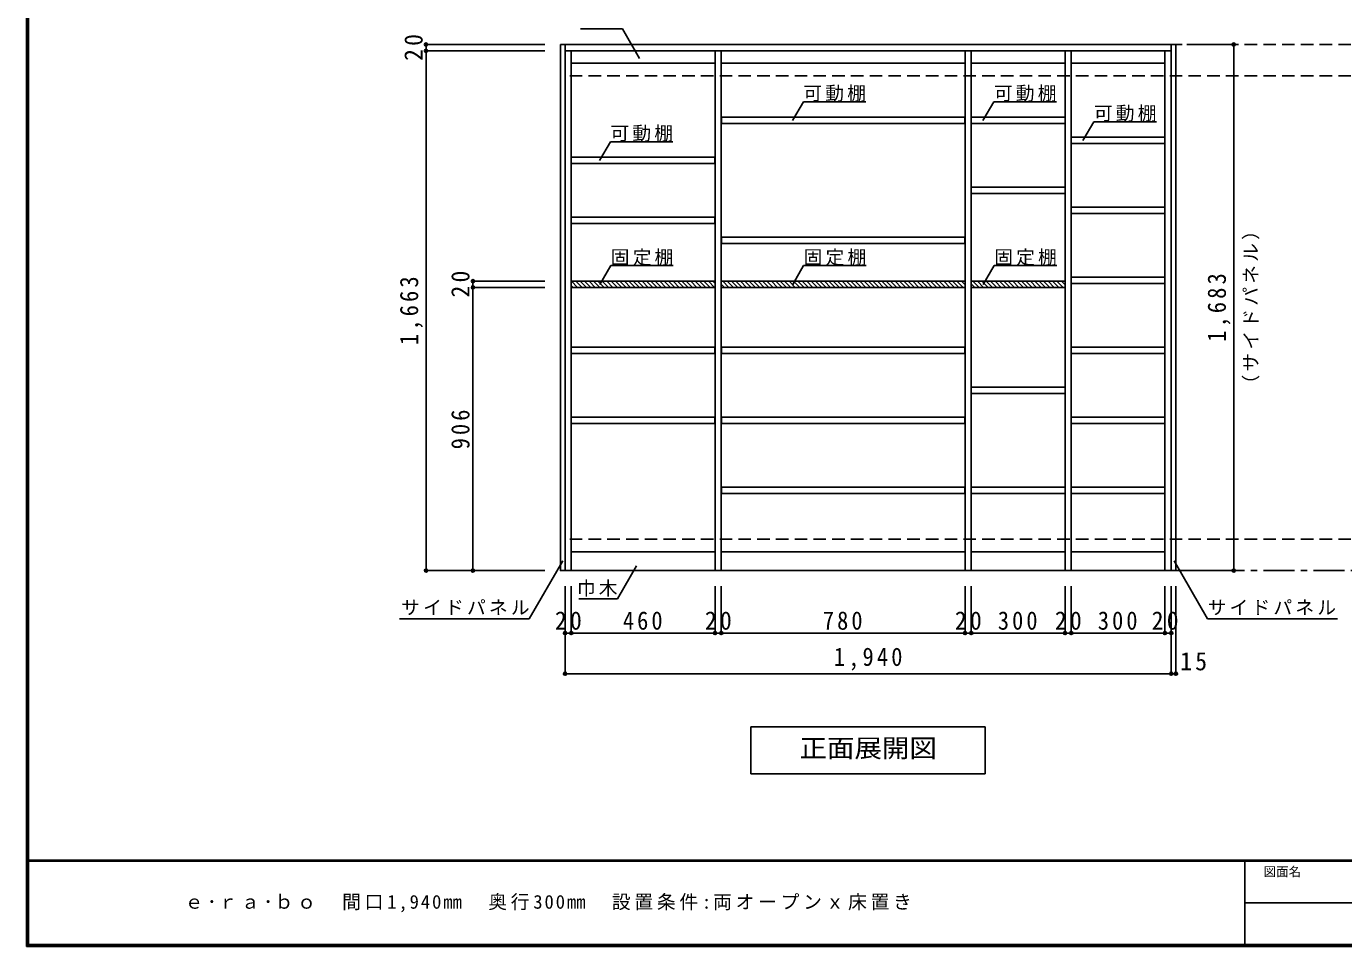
# Model space of a CAD drawing. Units: millimetres at full size, sheet at 1:20. Extents: x -3922 to 3878, y -2932 to 2722.
# Drawn here: x -3922 to 294, y -2864 to 80 of the extents above; entities that cross this region are included whole.
import ezdxf
from ezdxf.enums import TextEntityAlignment as Align

# ---------------------------------------------------------------- set-up
doc = ezdxf.new("R2010")
doc.units = ezdxf.units.MM
doc.header["$LTSCALE"] = 20
doc.header["$PDMODE"] = 32
doc.header["$PDSIZE"] = 10
doc.linetypes.add('CHAIN1', pattern=[8, 5, -1, 1, -1])
doc.linetypes.add('DASHED2', pattern=[3, 2, -1])
for name, color, linetype in [('0-2_本体', 2, 'Continuous'), ('0-3_固定棚', 3, 'Continuous'), ('0-7_桟木・巾木', 2, 'Continuous'), ('0-A_文字', 7, 'Continuous'), ('0-B_寸法', 4, 'Continuous'), ('0-C_ハッチ', 4, 'Continuous'), ('F-1_枠', 6, 'Continuous'), ('F-A_文字', 7, 'Continuous')]:
    doc.layers.add(name, color=color, linetype=linetype)
doc.styles.add('ＭＳ ゴシック', font='')
doc.styles.get('ＭＳ ゴシック').set_extended_font_data('MS Gothic')

msp = doc.modelspace()

# ---------------------------------------------------------------- linework, layer by layer
at = {"layer": '0-2_本体', "color": 3}
for p, q in [((-242.87, 21.73), (-2212.87, 21.73)), ((-2197.87, -1661.27), (-2197.87, 21.73)), ((-257.87, 1.73), (-2197.87, 1.73)), ((-2197.87, -1661.27), (-2197.87, 1.73)), ((-2177.87, -1661.27), (-2177.87, 1.73)), ((-1717.87, -1661.27), (-1717.87, 1.73)), ((-1697.87, -1661.27), (-1697.87, 1.73)), ((-917.87, -1661.27), (-917.87, 1.73)), ((-897.87, -1661.27), (-897.87, 1.73)), ((-597.87, -1661.27), (-597.87, 1.73)), ((-577.87, -1661.27), (-577.87, 1.73)), ((-277.87, 1.73), (-277.87, -1661.27)), ((-257.87, 21.73), (-257.87, -1661.27)), ((-242.87, -1661.27), (-2197.87, -1661.27))]:
    msp.add_line(p, q, dxfattribs=at)
at = {"layer": '0-2_本体'}
msp.add_line((-242.87, 21.73), (-242.87, -1661.27), dxfattribs=at)
msp.add_lwpolyline([(-2197.87, -1661.27), (-2212.87, -1661.27), (-2212.87, 21.73)], dxfattribs=at)
at = {"layer": '0-3_固定棚'}
for p, q in [((-1696.87, -210.77), (-1696.87, -230.77)), ((-1696.87, -210.77), (-918.87, -210.77)), ((-918.87, -210.77), (-918.87, -230.77)), ((-897.87, -210.77), (-897.87, -230.77)), ((-897.87, -210.77), (-597.87, -210.77)), ((-597.87, -210.77), (-597.87, -230.77)), ((-1696.87, -230.77), (-918.87, -230.77)), ((-897.87, -230.77), (-597.87, -230.77)), ((-577.87, -274.77), (-577.87, -294.77)), ((-577.87, -274.77), (-277.87, -274.77)), ((-577.87, -294.77), (-277.87, -294.77)), ((-277.87, -274.77), (-277.87, -294.77)), ((-2177.87, -338.77), (-2177.87, -358.77)), ((-2177.87, -338.77), (-1718.87, -338.77)), ((-2177.87, -358.77), (-1718.87, -358.77)), ((-1718.87, -338.77), (-1718.87, -358.77)), ((-897.87, -434.77), (-897.87, -454.77)), ((-897.87, -434.77), (-597.87, -434.77)), ((-897.87, -454.77), (-597.87, -454.77)), ((-597.87, -434.77), (-597.87, -454.77)), ((-577.87, -498.77), (-577.87, -518.77)), ((-577.87, -498.77), (-277.87, -498.77)), ((-277.87, -498.77), (-277.87, -518.77)), ((-2177.87, -530.77), (-1718.87, -530.77)), ((-2177.87, -530.77), (-2177.87, -550.77)), ((-1718.87, -530.77), (-1718.87, -550.77)), ((-577.87, -518.77), (-277.87, -518.77)), ((-2177.87, -550.77), (-1718.87, -550.77)), ((-1696.87, -594.77), (-1696.87, -614.77)), ((-1696.87, -594.77), (-918.87, -594.77)), ((-1696.87, -614.77), (-918.87, -614.77)), ((-918.87, -594.77), (-918.87, -614.77)), ((-2177.87, -735.27), (-2177.87, -755.27)), ((-2177.87, -735.27), (-1717.87, -735.27)), ((-2177.87, -755.27), (-1717.87, -755.27)), ((-1717.87, -735.27), (-1717.87, -755.27)), ((-1697.87, -735.27), (-1697.87, -755.27)), ((-1697.87, -735.27), (-917.87, -735.27)), ((-1697.87, -755.27), (-917.87, -755.27)), ((-917.87, -735.27), (-917.87, -755.27)), ((-897.87, -735.27), (-897.87, -755.27)), ((-897.87, -735.27), (-597.87, -735.27)), ((-897.87, -755.27), (-597.87, -755.27)), ((-597.87, -735.27), (-597.87, -755.27)), ((-577.87, -722.77), (-577.87, -742.77)), ((-577.87, -722.77), (-277.87, -722.77)), ((-577.87, -742.77), (-277.87, -742.77)), ((-277.87, -722.77), (-277.87, -742.77)), ((-2177.87, -946.77), (-2177.87, -966.77)), ((-2177.87, -946.77), (-1718.87, -946.77)), ((-2177.87, -966.77), (-1718.87, -966.77)), ((-1718.87, -946.77), (-1718.87, -966.77)), ((-1696.87, -946.77), (-1696.87, -966.77)), ((-1696.87, -946.77), (-918.87, -946.77)), ((-1696.87, -966.77), (-918.87, -966.77)), ((-918.87, -946.77), (-918.87, -966.77)), ((-577.87, -946.77), (-277.87, -946.77)), ((-577.87, -946.77), (-577.87, -966.77)), ((-577.87, -966.77), (-277.87, -966.77)), ((-277.87, -946.77), (-277.87, -966.77)), ((-897.87, -1074.77), (-897.87, -1094.77)), ((-897.87, -1074.77), (-597.87, -1074.77)), ((-897.87, -1094.77), (-597.87, -1094.77)), ((-597.87, -1074.77), (-597.87, -1094.77)), ((-2177.87, -1170.77), (-2177.87, -1190.77)), ((-2177.87, -1170.77), (-1718.87, -1170.77)), ((-1718.87, -1170.77), (-1718.87, -1190.77)), ((-1696.87, -1170.77), (-1696.87, -1190.77)), ((-1696.87, -1170.77), (-918.87, -1170.77)), ((-918.87, -1170.77), (-918.87, -1190.77)), ((-577.87, -1170.77), (-277.87, -1170.77)), ((-577.87, -1170.77), (-577.87, -1190.77)), ((-277.87, -1170.77), (-277.87, -1190.77)), ((-2177.87, -1190.77), (-1718.87, -1190.77)), ((-1696.87, -1190.77), (-918.87, -1190.77)), ((-577.87, -1190.77), (-277.87, -1190.77)), ((-1696.87, -1394.77), (-1696.87, -1414.77)), ((-1696.87, -1394.77), (-918.87, -1394.77)), ((-1696.87, -1414.77), (-918.87, -1414.77)), ((-918.87, -1394.77), (-918.87, -1414.77)), ((-897.87, -1394.77), (-897.87, -1414.77)), ((-897.87, -1394.77), (-597.87, -1394.77)), ((-897.87, -1414.77), (-597.87, -1414.77)), ((-597.87, -1394.77), (-597.87, -1414.77)), ((-577.87, -1394.77), (-577.87, -1414.77)), ((-577.87, -1394.77), (-277.87, -1394.77)), ((-577.87, -1414.77), (-277.87, -1414.77)), ((-277.87, -1394.77), (-277.87, -1414.77))]:
    msp.add_line(p, q, dxfattribs=at)
at = {"layer": '0-7_桟木・巾木', "color": 7}
for p, q in [((-1717.87, -38.27), (-2177.87, -38.27)), ((-917.87, -38.27), (-1697.87, -38.27)), ((-597.87, -38.27), (-897.87, -38.27)), ((-277.87, -38.27), (-577.87, -38.27)), ((-1717.87, -1601.27), (-2177.87, -1601.27)), ((-917.87, -1601.27), (-1697.87, -1601.27)), ((-597.87, -1601.27), (-897.87, -1601.27)), ((-277.87, -1601.27), (-577.87, -1601.27))]:
    msp.add_line(p, q, dxfattribs=at)
at = {"layer": '0-A_文字'}
for p, q in [((-1470.34, -221.83), (-1435.32, -161.18)), ((-1235.32, -161.18), (-1435.32, -161.18)), ((-860.54, -221.83), (-825.52, -161.18)), ((-625.52, -161.18), (-825.52, -161.18)), ((-540.54, -285.83), (-505.52, -225.18)), ((-305.52, -225.18), (-505.52, -225.18)), ((-2087.68, -349.83), (-2052.66, -289.18)), ((-1852.66, -289.18), (-2052.66, -289.18)), ((-2086.68, -746.33), (-2051.66, -685.68)), ((-1851.66, -685.68), (-2051.66, -685.68)), ((-1469.34, -746.33), (-1434.32, -685.68)), ((-1234.32, -685.68), (-1434.32, -685.68)), ((-859.54, -746.33), (-824.52, -685.68)), ((-624.52, -685.68), (-824.52, -685.68)), ((-2205.22, -1630.43), (-2312.31, -1815.9)), ((-248.49, -1630.43), (-141.41, -1815.9)), ((-1969.33, -1646.51), (-2030.05, -1751.68)), ((-2030.05, -1751.68), (-2153.82, -1751.68)), ((-2312.31, -1815.9), (-2727.44, -1815.9)), ((-141.41, -1815.9), (273.73, -1815.9)), ((-852.87, -2161.27), (-852.87, -2311.27)), ((-1602.87, -2311.27), (-852.87, -2311.27))]:
    msp.add_line(p, q, dxfattribs=at)
at = {"layer": '0-A_文字', "linetype": 'CHAIN1'}
msp.add_line((2537.13, -1661.27), (-2197.87, -1661.27), dxfattribs=at)
at = {"layer": '0-A_文字'}
msp.add_lwpolyline([(-852.87, -2161.27), (-1602.87, -2161.27), (-1602.87, -2311.27)], dxfattribs=at)
at = {"layer": '0-B_寸法', "color": 7}
for p in [(-2148.86, 71.62), (-1959.45, -23.34)]:
    msp.add_line(p, (-2014.28, 71.62), dxfattribs=at)
at = {"layer": '0-B_寸法'}
for p, q in [((-2642.87, 21.73), (-2642.87, 1.73)), ((-2642.87, 21.73), (-2262.87, 21.73)), ((-2642.87, 1.73), (-2642.87, -1661.27)), ((-2642.87, 1.73), (-2262.87, 1.73)), ((-57.87, 21.73), (-207.87, 21.73)), ((-57.87, -1661.27), (-57.87, 21.73)), ((-2492.87, -755.27), (-2492.87, -735.27)), ((-2492.87, -735.27), (-2262.87, -735.27)), ((-2492.87, -1661.27), (-2492.87, -755.27)), ((-2492.87, -755.27), (-2262.87, -755.27)), ((-2642.87, -1661.27), (-2492.87, -1661.27)), ((-2492.87, -1661.27), (-2262.87, -1661.27)), ((-57.87, -1661.27), (-207.87, -1661.27)), ((-2197.87, -1861.27), (-2197.87, -1711.27)), ((-2177.87, -1861.27), (-2177.87, -1711.27)), ((-1717.87, -1861.27), (-1717.87, -1711.27)), ((-1697.87, -1861.27), (-1697.87, -1711.27)), ((-917.87, -1861.27), (-917.87, -1711.27)), ((-917.87, -1861.27), (-917.87, -1711.27)), ((-897.87, -1861.27), (-897.87, -1711.27)), ((-597.87, -1861.27), (-597.87, -1711.27)), ((-577.87, -1861.27), (-577.87, -1711.27)), ((-277.87, -1861.27), (-277.87, -1711.27)), ((-257.87, -1861.27), (-257.87, -1711.27)), ((-242.87, -1991.27), (-242.87, -1711.27)), ((-2197.87, -1991.27), (-2197.87, -1861.27)), ((-2197.87, -1861.27), (-2177.87, -1861.27)), ((-2177.87, -1861.27), (-1717.87, -1861.27)), ((-1717.87, -1861.27), (-1697.87, -1861.27)), ((-897.87, -1861.27), (-917.87, -1861.27)), ((-597.87, -1861.27), (-897.87, -1861.27)), ((-577.87, -1861.27), (-597.87, -1861.27)), ((-277.87, -1861.27), (-577.87, -1861.27)), ((-257.87, -1861.27), (-277.87, -1861.27)), ((-257.87, -1991.27), (-257.87, -1861.27)), ((-257.87, -1991.27), (-257.87, -1861.27)), ((-2197.87, -1991.27), (-257.87, -1991.27)), ((-242.87, -1991.27), (-257.87, -1991.27))]:
    msp.add_line(p, q, dxfattribs=at)
at = {"layer": '0-B_寸法', "linetype": 'DASHED2'}
for p, q in [((2537.13, 21.73), (-2197.87, 21.73)), ((2537.13, -78.27), (-2197.87, -78.27)), ((2537.13, -1561.27), (-2197.87, -1561.27))]:
    msp.add_line(p, q, dxfattribs=at)
at = {"layer": '0-B_寸法'}
msp.add_lwpolyline([(-1697.87, -1861.27), (-917.87, -1861.27), (-917.87, -1711.27)], dxfattribs=at)
at = {"layer": '0-B_寸法', "color": 7}
for p in [(-2642.87, 21.73), (-2642.87, 1.73), (-57.87, 21.73), (-2492.87, -735.27), (-2492.87, -755.27), (-2642.87, -1661.27), (-2492.87, -1661.27), (-57.87, -1661.27), (-2197.87, -1861.27), (-2177.87, -1861.27), (-1717.87, -1861.27), (-1697.87, -1861.27), (-917.87, -1861.27), (-897.87, -1861.27), (-597.87, -1861.27), (-577.87, -1861.27), (-277.87, -1861.27), (-257.87, -1861.27), (-2197.87, -1991.27), (-257.87, -1991.27), (-242.87, -1991.27)]:
    msp.add_point(p, dxfattribs=at)
at = {"layer": '0-C_ハッチ'}
for p, q in [((-2171.86, -755.27), (-2177.87, -749.26)), ((-2157.72, -755.27), (-2177.72, -735.27)), ((-2143.58, -755.27), (-2163.58, -735.27)), ((-2129.44, -755.27), (-2149.44, -735.27)), ((-2115.29, -755.27), (-2135.29, -735.27)), ((-2101.15, -755.27), (-2121.15, -735.27)), ((-2087.01, -755.27), (-2107.01, -735.27)), ((-2072.87, -755.27), (-2092.87, -735.27)), ((-2058.72, -755.27), (-2078.72, -735.27)), ((-2044.58, -755.27), (-2064.58, -735.27)), ((-2030.44, -755.27), (-2050.44, -735.27)), ((-2016.3, -755.27), (-2036.3, -735.27)), ((-2002.16, -755.27), (-2022.16, -735.27)), ((-1988.01, -755.27), (-2008.01, -735.27)), ((-1973.87, -755.27), (-1993.87, -735.27)), ((-1959.73, -755.27), (-1979.73, -735.27)), ((-1945.59, -755.27), (-1965.59, -735.27)), ((-1931.45, -755.27), (-1951.45, -735.27)), ((-1917.3, -755.27), (-1937.3, -735.27)), ((-1903.16, -755.27), (-1923.16, -735.27)), ((-1889.02, -755.27), (-1909.02, -735.27)), ((-1874.88, -755.27), (-1894.88, -735.27)), ((-1860.73, -755.27), (-1880.73, -735.27)), ((-1846.59, -755.27), (-1866.59, -735.27)), ((-1832.45, -755.27), (-1852.45, -735.27)), ((-1818.31, -755.27), (-1838.31, -735.27)), ((-1804.17, -755.27), (-1824.17, -735.27)), ((-1790.02, -755.27), (-1810.02, -735.27)), ((-1775.88, -755.27), (-1795.88, -735.27)), ((-1761.74, -755.27), (-1781.74, -735.27)), ((-1747.6, -755.27), (-1767.6, -735.27)), ((-1733.46, -755.27), (-1753.46, -735.27)), ((-1719.31, -755.27), (-1739.31, -735.27)), ((-1717.87, -742.57), (-1725.17, -735.27)), ((-1687.43, -755.27), (-1697.87, -744.83)), ((-1673.28, -755.27), (-1693.28, -735.27)), ((-1659.14, -755.27), (-1679.14, -735.27)), ((-1645, -755.27), (-1665, -735.27)), ((-1630.86, -755.27), (-1650.86, -735.27)), ((-1616.71, -755.27), (-1636.71, -735.27)), ((-1602.57, -755.27), (-1622.57, -735.27)), ((-1588.43, -755.27), (-1608.43, -735.27)), ((-1574.29, -755.27), (-1594.29, -735.27)), ((-1560.15, -755.27), (-1580.15, -735.27)), ((-1546, -755.27), (-1566, -735.27)), ((-1531.86, -755.27), (-1551.86, -735.27)), ((-1517.72, -755.27), (-1537.72, -735.27)), ((-1503.58, -755.27), (-1523.58, -735.27)), ((-1489.44, -755.27), (-1509.44, -735.27)), ((-1475.29, -755.27), (-1495.29, -735.27)), ((-1461.15, -755.27), (-1481.15, -735.27)), ((-1447.01, -755.27), (-1467.01, -735.27)), ((-1432.87, -755.27), (-1452.87, -735.27)), ((-1418.72, -755.27), (-1438.72, -735.27)), ((-1404.58, -755.27), (-1424.58, -735.27)), ((-1390.44, -755.27), (-1410.44, -735.27)), ((-1376.3, -755.27), (-1396.3, -735.27)), ((-1362.16, -755.27), (-1382.16, -735.27)), ((-1348.01, -755.27), (-1368.01, -735.27)), ((-1333.87, -755.27), (-1353.87, -735.27)), ((-1319.73, -755.27), (-1339.73, -735.27)), ((-1305.59, -755.27), (-1325.59, -735.27)), ((-1291.45, -755.27), (-1311.45, -735.27)), ((-1277.3, -755.27), (-1297.3, -735.27)), ((-1263.16, -755.27), (-1283.16, -735.27)), ((-1249.02, -755.27), (-1269.02, -735.27)), ((-1234.88, -755.27), (-1254.88, -735.27)), ((-1220.73, -755.27), (-1240.73, -735.27)), ((-1206.59, -755.27), (-1226.59, -735.27)), ((-1192.45, -755.27), (-1212.45, -735.27)), ((-1178.31, -755.27), (-1198.31, -735.27)), ((-1164.17, -755.27), (-1184.17, -735.27)), ((-1150.02, -755.27), (-1170.02, -735.27)), ((-1135.88, -755.27), (-1155.88, -735.27)), ((-1121.74, -755.27), (-1141.74, -735.27)), ((-1107.6, -755.27), (-1127.6, -735.27)), ((-1093.46, -755.27), (-1113.46, -735.27)), ((-1079.31, -755.27), (-1099.31, -735.27)), ((-1065.17, -755.27), (-1085.17, -735.27)), ((-1051.03, -755.27), (-1071.03, -735.27)), ((-1036.89, -755.27), (-1056.89, -735.27)), ((-1022.74, -755.27), (-1042.74, -735.27)), ((-1008.6, -755.27), (-1028.6, -735.27)), ((-994.46, -755.27), (-1014.46, -735.27)), ((-980.32, -755.27), (-1000.32, -735.27)), ((-966.18, -755.27), (-986.18, -735.27)), ((-952.03, -755.27), (-972.03, -735.27)), ((-937.89, -755.27), (-957.89, -735.27)), ((-923.75, -755.27), (-943.75, -735.27)), ((-917.87, -747.01), (-929.61, -735.27)), ((-886.59, -755.27), (-897.87, -744)), ((-872.45, -755.27), (-892.45, -735.27)), ((-858.31, -755.27), (-878.31, -735.27)), ((-844.17, -755.27), (-864.17, -735.27)), ((-830.02, -755.27), (-850.02, -735.27)), ((-815.88, -755.27), (-835.88, -735.27)), ((-801.74, -755.27), (-821.74, -735.27)), ((-787.6, -755.27), (-807.6, -735.27)), ((-773.46, -755.27), (-793.46, -735.27)), ((-759.31, -755.27), (-779.31, -735.27)), ((-745.17, -755.27), (-765.17, -735.27)), ((-731.03, -755.27), (-751.03, -735.27)), ((-716.89, -755.27), (-736.89, -735.27)), ((-702.74, -755.27), (-722.74, -735.27)), ((-688.6, -755.27), (-708.6, -735.27)), ((-674.46, -755.27), (-694.46, -735.27)), ((-660.32, -755.27), (-680.32, -735.27)), ((-646.18, -755.27), (-666.18, -735.27)), ((-632.03, -755.27), (-652.03, -735.27)), ((-617.89, -755.27), (-637.89, -735.27)), ((-603.75, -755.27), (-623.75, -735.27)), ((-597.87, -747.01), (-609.61, -735.27))]:
    msp.add_line(p, q, dxfattribs=at)
at = {"layer": 'F-1_枠'}
for p, q in [((-3922.03, 2722.29), (-3922.03, -2864.37)), ((-3918.7, 2722.29), (-3918.7, -2864.37)), ((-3915.36, 2722.29), (-3915.36, -2864.37)), ((3877.97, -2587.71), (-3922.03, -2587.71)), ((3877.97, -2591.04), (-3922.03, -2591.04)), ((-22.03, -2591.04), (-22.03, -2857.71)), ((-22.03, -2724.37), (3871.3, -2724.38)), ((3877.97, -2857.71), (-3922.03, -2857.71)), ((3877.97, -2861.04), (-3922.03, -2861.04)), ((3877.97, -2864.37), (-3922.03, -2864.37))]:
    msp.add_line(p, q, dxfattribs=at)

# ---------------------------------------------------------------- texts
at = {"layer": '0-A_文字', "style": 'ＭＳ ゴシック', "width": 1.1}
msp.add_text('正面展開図', height=58.65, dxfattribs=at).set_placement((-1447.87, -2276.27), align=Align.BOTTOM_LEFT)
at = {"layer": '0-A_文字', "char_height": 43.99, "attachment_point": 7, "style": 'ＭＳ ゴシック'}
for s, insert in [('\\T1.17;可動棚', (-1435.32, -161.18)), ('\\T1.17;可動棚', (-825.52, -161.18)), ('\\T1.17;可動棚', (-505.52, -225.18)), ('\\T1.17;可動棚', (-2052.66, -289.18)), ('\\T1.17;固定棚', (-2051.66, -685.68)), ('\\T1.17;固定棚', (-1434.32, -685.68)), ('\\T1.17;固定棚', (-824.52, -685.68)), ('\\T1.17;巾木', (-2160.05, -1744.57)), ('\\T1.17;サイドパネル', (-2722.31, -1803.95)), ('\\T1.17;サイドパネル', (-141.41, -1803.95))]:
    msp.add_mtext(s, dxfattribs=dict(at, insert=insert))
at = {"layer": '0-B_寸法', "color": 7, "attachment_point": 7, "rotation": 90, "style": 'ＭＳ ゴシック'}
for s, insert, char_height in [('\\T1.27;\\W0.95;20', (-2652.87, -30.77), 58.65), ('\\T1.17;（サイドパネル）', (24.63, -1094.77), 43.99), ('\\T1.27;\\W0.95;20', (-2502.87, -787.77), 58.65), ('\\T1.28;\\W0.9;1,683', (-67.87, -929.77), 58.65), ('\\T1.28;\\W0.9;1,663', (-2652.87, -939.77), 58.65), ('\\T1.27;\\W0.9;906', (-2502.87, -1273.27), 58.65)]:
    msp.add_mtext(s, dxfattribs=dict(at, insert=insert, char_height=char_height))
at = {"layer": '0-B_寸法', "color": 7, "char_height": 58.65, "attachment_point": 7, "style": 'ＭＳ ゴシック'}
for s, insert in [('\\T1.27;\\W0.95;20', (-2230.37, -1851.27)), ('\\T1.27;\\W0.9;460', (-2012.87, -1851.27)), ('\\T1.27;\\W0.95;20', (-1750.37, -1851.27)), ('\\T1.27;\\W0.9;780', (-1372.87, -1851.27)), ('\\T1.27;\\W0.95;20', (-950.37, -1851.27)), ('\\T1.27;\\W0.9;300', (-812.87, -1851.27)), ('\\T1.27;\\W0.95;20', (-630.37, -1851.27)), ('\\T1.27;\\W0.9;300', (-492.87, -1851.27)), ('\\T1.27;\\W0.95;20', (-320.37, -1851.27)), ('\\T1.28;\\W0.9;1,940', (-1337.87, -1981.27)), ('\\T1.27;\\W0.95;15', (-229.4, -1981.27))]:
    msp.add_mtext(s, dxfattribs=dict(at, insert=insert))
at = {"layer": 'F-A_文字', "style": 'ＭＳ ゴシック'}
msp.add_text('図面名', height=29.33, dxfattribs=at).set_placement((37.97, -2647.71), align=Align.BOTTOM_LEFT)
at = {"layer": 'F-A_文字', "insert": (-3415.36, -2754.37), "char_height": 43.99, "attachment_point": 7, "style": 'ＭＳ ゴシック'}
msp.add_mtext('\\T1.2;ｅ･ｒａ･ｂｏ\u3000間口1,940㎜\u3000奥行300㎜\u3000設置条件:両オープンｘ床置き', dxfattribs=at)

doc.saveas('drawing.dxf')
